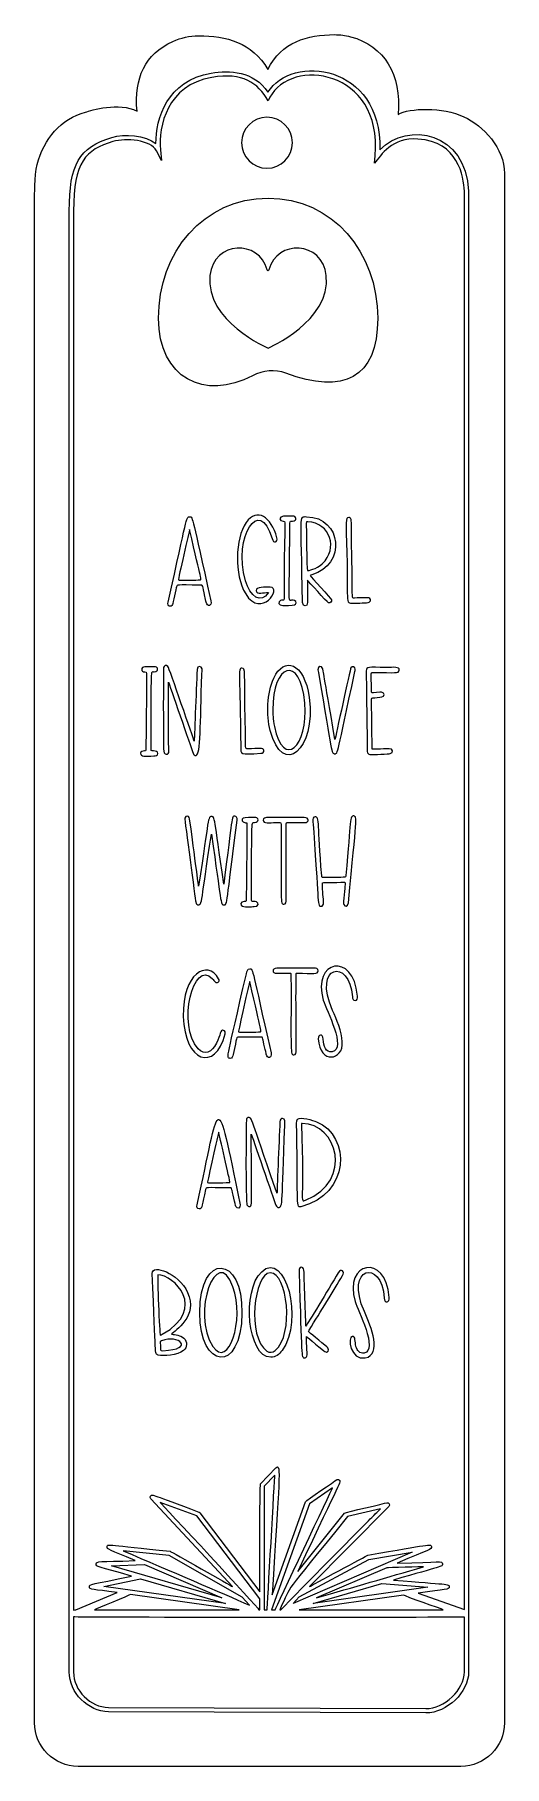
# Model space of a CAD drawing. Header units: inches. Extents: x 187 to 318, y 6 to 488.
import ezdxf

# ---------------------------------------------------------------- set-up
doc = ezdxf.new("R2010")
doc.units = ezdxf.units.IN
doc.header["$MEASUREMENT"] = 0
doc.layers.add('_U+0421_U+043B_U+043E_U+0439 1', color=7, linetype='Continuous')

msp = doc.modelspace()

# ---------------------------------------------------------------- linework, layer by layer
at = {"layer": '_U+0421_U+043B_U+043E_U+0439 1', "color": 7, "lineweight": 9, "true_color": 0xffffff}
for points in [[(260.38, 53.06), (279.81, 63.54), (291.83, 65.55), (258.63, 51.29), (260.38, 53.06)], [(239.77, 51.28), (205.9, 56.02), (216.04, 58.16), (239.77, 51.28)], [(208.02, 61.74), (217.16, 62.1), (238.79, 52.81), (208.02, 61.74)], [(283.42, 56.85), (296.21, 55.75), (264.23, 51.28), (283.42, 56.85)]]:
    msp.add_lwpolyline(points, dxfattribs=at)
at = {"layer": '_U+0421_U+043B_U+043E_U+0439 1', "color": 1, "lineweight": 9, "true_color": 0xff0000}
for points, knots in [([(306.3, 465.24), (300.38, 468), (291.06, 467.75), (287.92, 465.88), (288.86, 477.08), (284.15, 484.99), (274.67, 487.52), (273.22, 487.91), (271.73, 488.1), (270.23, 488.1), (262.57, 488.1), (255.51, 486.11), (251.57, 478.41), (247.22, 486.01), (239.94, 487.77), (232.3, 487.77), (229.78, 487.77), (227.36, 487.24), (225.09, 486.21), (217.33, 482.67), (214.27, 476.11), (215.11, 466.78), (210.13, 469.5), (202.21, 466.93), (200.77, 466.55), (193.95, 464.73), (189.09, 459.09), (187.24, 451.91), (186.54, 448.81), (186.54, 442.69), (186.54, 442.69), (186.54, 442.69), (186.54, 18.02), (186.54, 18.02), (186.54, 11.33), (191.97, 5.9), (198.67, 5.9), (198.67, 5.9), (305.45, 5.9), (305.45, 5.9), (312.15, 5.9), (317.58, 11.33), (317.58, 18.02), (317.58, 18.02), (317.58, 449.43), (317.58, 449.43), (317.58, 456.5), (311.68, 462.73), (306.3, 465.24)], [0, 0, 0, 0, 1, 1, 1, 2, 2, 2, 3, 3, 3, 4, 4, 4, 5, 5, 5, 6, 6, 6, 7, 7, 7, 8, 8, 8, 9, 9, 9, 10, 10, 10, 11, 11, 11, 12, 12, 12, 13, 13, 13, 14, 14, 14, 15, 15, 15, 16, 16, 16, 16]), ([(251.36, 450.91), (247.44, 450.91), (244.27, 454.08), (244.27, 458), (244.27, 461.91), (247.44, 465.09), (251.36, 465.09), (255.27, 465.09), (258.44, 461.91), (258.44, 458), (258.44, 454.08), (255.27, 450.91), (251.36, 450.91)], [0, 0, 0, 0, 1, 1, 1, 2, 2, 2, 3, 3, 3, 4, 4, 4, 4])]:
    msp.add_open_spline(points, degree=3, knots=knots, dxfattribs=at)
at = {"layer": '_U+0421_U+043B_U+043E_U+0439 1', "color": 7, "lineweight": 9, "true_color": 0xffffff}
for points, knots in [([(307.6, 444.51), (306.98, 460.91), (290.53, 464.12), (282.84, 456.02), (283.41, 480.12), (258.18, 482.66), (251.63, 472.09), (247.66, 478), (240.9, 478.25), (235.81, 477.38), (223.49, 475.26), (220.34, 464.78), (220.38, 457.76), (217.47, 460.19), (211.54, 460.51), (208.07, 459.47), (198.98, 456.77), (196.21, 451.98), (196.21, 438.99), (196.21, 438.99), (196.21, 32.2), (196.21, 32.2), (196.21, 26.4), (201.44, 21.12), (207.18, 21.12), (207.18, 21.12), (295.63, 20.77), (295.63, 20.77), (301.56, 20.77), (307.6, 26.54), (307.6, 32.2), (307.6, 32.2), (307.6, 444.51), (307.6, 444.51)], [0, 0, 0, 0, 1, 1, 1, 2, 2, 2, 3, 3, 3, 4, 4, 4, 5, 5, 5, 6, 6, 6, 7, 7, 7, 8, 8, 8, 9, 9, 9, 10, 10, 10, 11, 11, 11, 11]), ([(208.41, 458.33), (212.06, 459.41), (218.91, 458.79), (220.53, 455.74), (220.53, 455.74), (221.93, 453.1), (221.93, 453.1), (221.93, 453.1), (221.66, 456.07), (221.66, 456.07), (221.08, 462.53), (223.45, 474.04), (236.01, 476.2), (244.57, 477.67), (248.79, 474.71), (251.68, 469.66), (251.68, 469.66), (252.19, 470.65), (252.19, 470.65), (257.87, 481.77), (283.59, 478.72), (281.54, 454.34), (281.54, 454.34), (281.37, 452.31), (281.37, 452.31), (283.11, 454.56), (286.3, 459.49), (293.46, 459.03), (304.67, 458.31), (306.24, 448.6), (306.4, 444.49), (306.4, 444.49), (306.4, 49.55), (306.4, 49.55), (306.4, 49.55), (293.48, 54.16), (293.48, 54.16), (301.31, 55.26), (302.2, 55.04), (302.17, 55.92), (302.15, 56.79), (301.91, 56.47), (286.62, 57.78), (300.05, 61.68), (300.43, 61.44), (300.29, 62.29), (300.16, 63.14), (300.02, 62.81), (287.67, 62.46), (296.71, 66.34), (297.46, 66.3), (297.21, 67.13), (296.96, 67.97), (297.02, 67.64), (279.51, 64.71), (279.36, 64.69), (263.4, 56.06), (263.26, 55.98), (263.26, 55.98), (285.32, 78.29), (285.32, 78.29), (285.74, 78.71), (285.34, 79.43), (284.75, 79.29), (284.42, 79.21), (273.23, 76.62), (273.02, 76.36), (273.02, 76.36), (259.95, 60.18), (259.95, 60.18), (272.36, 86.42), (272.06, 85.15), (271.49, 85.63), (271.28, 85.81), (270.99, 85.82), (270.76, 85.67), (270.5, 85.49), (262.22, 79.89), (262.11, 79.59), (262.11, 79.59), (252.84, 53.66), (252.84, 53.66), (254.68, 85.54), (255.48, 90.73), (253.82, 89), (253.82, 89), (249.56, 84.57), (249.56, 84.57), (249.3, 84.3), (249.4, 54.86), (249.4, 54.49), (249.4, 54.49), (232.6, 76.52), (232.6, 76.52), (232.53, 76.61), (232.44, 76.68), (232.33, 76.72), (219.31, 81.51), (219.33, 81.81), (218.9, 81.17), (218.75, 80.94), (218.77, 80.63), (218.96, 80.43), (218.96, 80.43), (241.72, 55.95), (241.72, 55.95), (241.55, 56.05), (224.55, 65.76), (224.36, 65.78), (206.9, 67.61), (206.99, 67.93), (206.78, 67.11), (206.56, 66.3), (207.4, 66.29), (214.59, 63.2), (204.34, 62.8), (203.8, 63.1), (203.7, 62.27), (203.6, 61.44), (204.24, 61.59), (213.59, 58.87), (202.24, 56.47), (201.79, 56.7), (201.82, 55.88), (201.85, 55.05), (202.67, 55.26), (209.55, 54.29), (209.55, 54.29), (198.05, 49.53), (198.05, 49.53), (197.79, 49.53), (197.66, 49.53), (197.4, 49.41), (197.4, 49.41), (197.4, 438.99), (197.4, 438.99), (197.41, 452.73), (200.8, 456.06), (208.41, 458.33)], [0, 0, 0, 0, 1, 1, 1, 2, 2, 2, 3, 3, 3, 4, 4, 4, 5, 5, 5, 6, 6, 6, 7, 7, 7, 8, 8, 8, 9, 9, 9, 10, 10, 10, 11, 11, 11, 12, 12, 12, 13, 13, 13, 14, 14, 14, 15, 15, 15, 16, 16, 16, 17, 17, 17, 18, 18, 18, 19, 19, 19, 20, 20, 20, 21, 21, 21, 22, 22, 22, 23, 23, 23, 24, 24, 24, 25, 25, 25, 26, 26, 26, 27, 27, 27, 28, 28, 28, 29, 29, 29, 30, 30, 30, 31, 31, 31, 32, 32, 32, 33, 33, 33, 34, 34, 34, 35, 35, 35, 36, 36, 36, 37, 37, 37, 38, 38, 38, 39, 39, 39, 40, 40, 40, 41, 41, 41, 42, 42, 42, 43, 43, 43, 44, 44, 44, 45, 45, 45, 46, 46, 46, 46]), ([(247.36, 393.13), (250.28, 394.67), (253.56, 394.99), (256.61, 393.85), (272.66, 387.83), (282.23, 392.31), (282.23, 409.11), (282.23, 427.58), (269.62, 442.55), (251.67, 442.55), (233.72, 442.55), (221.11, 427.58), (221.11, 409.11), (221.11, 392.46), (233.99, 386.06), (247.36, 393.13)], [0, 0, 0, 0, 1, 1, 1, 2, 2, 2, 3, 3, 3, 4, 4, 4, 5, 5, 5, 5]), ([(235.45, 421.01), (236.51, 430.78), (249.24, 431.08), (251.42, 422.58), (251.49, 422.31), (251.86, 422.31), (251.92, 422.58), (254.11, 431.14), (266.84, 430.72), (267.89, 421.01), (269.27, 408.37), (251.67, 400.83), (251.67, 400.83), (251.67, 400.83), (234.07, 408.37), (235.45, 421.01)], [0, 0, 0, 0, 1, 1, 1, 2, 2, 2, 3, 3, 3, 4, 4, 4, 5, 5, 5, 5]), ([(254.12, 348.03), (254.46, 346.79), (253.2, 346.23), (252.77, 347.78), (249.3, 359.85), (241.9, 348.43), (245.33, 336.05), (246.56, 331.6), (249.81, 329.42), (251.75, 332.77), (250.44, 332.77), (248.54, 332.13), (248.37, 333.22), (248.26, 333.93), (249.01, 334.03), (249.71, 334.14), (250.71, 334.31), (251.08, 334.29), (252.24, 334.27), (255.72, 334.2), (249.73, 325.3), (245.42, 332.37), (242.17, 337.71), (242.43, 347.78), (245.56, 352.25), (248.59, 356.57), (252.54, 353.76), (254.12, 348.03)], [0, 0, 0, 0, 1, 1, 1, 2, 2, 2, 3, 3, 3, 4, 4, 4, 5, 5, 5, 6, 6, 6, 7, 7, 7, 8, 8, 8, 9, 9, 9, 9]), ([(235.73, 330.41), (230.41, 353.74), (230.76, 353.86), (229.76, 353.86), (228.8, 353.86), (229.11, 353.73), (223.77, 330.11), (223.45, 328.75), (224.65, 328.6), (224.98, 329.39), (225.08, 329.64), (226.07, 334.04), (226.14, 334.32), (226.31, 335.07), (225.86, 334.81), (232.74, 334.84), (233.58, 334.84), (233.29, 334.89), (234.05, 331.61), (234.09, 331.43), (234.37, 330.2), (234.41, 330.03), (234.7, 328.68), (236.06, 328.94), (235.73, 330.41)], [0, 0, 0, 0, 1, 1, 1, 2, 2, 2, 3, 3, 3, 4, 4, 4, 5, 5, 5, 6, 6, 6, 7, 7, 7, 8, 8, 8, 8]), ([(256.34, 349.78), (256.34, 350.51), (256.35, 351.45), (256.34, 352.14), (256.33, 352.55), (256.33, 352.54), (255.89, 352.58), (254.6, 352.69), (254.7, 353.97), (255.94, 353.99), (256.73, 353.99), (257.62, 353.99), (258.39, 354.06), (259.7, 354.18), (259.84, 352.64), (258.49, 352.63), (257.49, 352.62), (257.75, 352.94), (257.71, 347.32), (257.56, 326.31), (257.1, 331.38), (259.04, 330.51), (259.67, 330.24), (259.56, 329.45), (259.02, 329.29), (258.47, 329.13), (256.35, 329.18), (255.74, 329.18), (254.48, 329.18), (254.37, 330.22), (255.11, 330.51), (256.94, 331.25), (255.67, 326.86), (256.34, 349.78)], [0, 0, 0, 0, 1, 1, 1, 2, 2, 2, 3, 3, 3, 4, 4, 4, 5, 5, 5, 6, 6, 6, 7, 7, 7, 8, 8, 8, 9, 9, 9, 10, 10, 10, 11, 11, 11, 11]), ([(262.36, 353.87), (260.32, 353.9), (260.81, 354.94), (261.3, 329.98), (261.32, 328.64), (262.71, 328.76), (262.68, 329.96), (262.68, 330.48), (262.61, 334.67), (262.62, 336.23), (262.96, 335.84), (268.01, 330.13), (268.49, 329.93), (269.02, 329.71), (269.55, 330.19), (269.36, 330.75), (269.29, 330.96), (263.42, 337.27), (263.4, 337.52), (263.43, 337.57), (263.65, 337.63), (263.89, 337.7), (273.43, 340.41), (272.4, 353.69), (262.36, 353.87)], [0, 0, 0, 0, 1, 1, 1, 2, 2, 2, 3, 3, 3, 4, 4, 4, 5, 5, 5, 6, 6, 6, 7, 7, 7, 8, 8, 8, 8]), ([(266.79, 340.79), (265.16, 339.27), (262.81, 338.76), (262.62, 338.91), (262.45, 339.04), (262.31, 351.78), (262.32, 351.99), (262.32, 352.49), (262.37, 352.49), (262.79, 352.47), (269, 352.13), (271.31, 344.99), (266.79, 340.79)], [0, 0, 0, 0, 1, 1, 1, 2, 2, 2, 3, 3, 3, 4, 4, 4, 4]), ([(273.63, 343.73), (273.43, 352.78), (273.15, 353.64), (274.16, 353.64), (275.29, 353.64), (274.75, 352.96), (275.07, 339.12), (275.27, 330.49), (274.89, 331.24), (275.78, 331.22), (276.16, 331.21), (279.56, 331.34), (279.72, 331.3), (280.31, 331.19), (280.52, 330.44), (279.89, 330.06), (279.48, 329.82), (276.32, 329.8), (275.85, 329.8), (273.08, 329.8), (273.95, 328.55), (273.63, 343.73)], [0, 0, 0, 0, 1, 1, 1, 2, 2, 2, 3, 3, 3, 4, 4, 4, 5, 5, 5, 6, 6, 6, 7, 7, 7, 7]), ([(232.46, 336.25), (232.34, 336.25), (226.72, 336.16), (226.64, 336.26), (226.55, 336.38), (229.74, 350.12), (229.78, 350.28), (233.13, 335.56), (233.35, 336.26), (232.46, 336.25)], [0, 0, 0, 0, 1, 1, 1, 2, 2, 2, 3, 3, 3, 3]), ([(253.26, 308.92), (251.33, 304.64), (251.13, 298.7), (252.26, 294.32), (255.65, 281.14), (265.12, 288.94), (263.13, 303.51), (261.77, 313.41), (256.03, 315.04), (253.26, 308.92)], [0, 0, 0, 0, 1, 1, 1, 2, 2, 2, 3, 3, 3, 3]), ([(261.89, 301.97), (262.92, 289.84), (255.88, 283.38), (253.43, 295.41), (252.99, 297.6), (253.02, 299), (253.02, 300), (252.79, 312.93), (260.73, 315.69), (261.89, 301.97)], [0, 0, 0, 0, 1, 1, 1, 2, 2, 2, 3, 3, 3, 3]), ([(216.09, 287.99), (216.13, 288.57), (216.63, 288.59), (217.18, 288.63), (217.53, 288.66), (217.53, 288.66), (217.56, 288.99), (217.64, 290.08), (217.78, 309.42), (217.77, 310.19), (217.76, 310.6), (217.76, 310.59), (217.31, 310.63), (216.64, 310.69), (216.42, 310.98), (216.41, 311.3), (216.36, 312.33), (217.75, 311.93), (219.81, 312.1), (221.13, 312.22), (221.27, 310.69), (219.92, 310.68), (218.85, 310.67), (219.19, 312.78), (219.03, 289.51), (219.02, 288.59), (219.01, 288.63), (219.68, 288.64), (220.3, 288.65), (220.92, 288.59), (220.89, 287.92), (220.87, 287.38), (220.34, 287.25), (219.81, 287.24), (217.49, 287.21), (216.03, 286.99), (216.09, 287.99)], [0, 0, 0, 0, 1, 1, 1, 2, 2, 2, 3, 3, 3, 4, 4, 4, 5, 5, 5, 6, 6, 6, 7, 7, 7, 8, 8, 8, 9, 9, 9, 10, 10, 10, 11, 11, 11, 12, 12, 12, 12]), ([(223.74, 312.18), (223.99, 311.91), (230.96, 291.7), (231.07, 291.35), (231.07, 291.35), (231.61, 305.64), (231.87, 311.28), (231.92, 312.51), (233.21, 312.4), (233.24, 311.48), (233.26, 310.99), (233.23, 310.42), (233.21, 309.92), (232.7, 296.1), (232.86, 287.59), (231.59, 287.4), (231.18, 287.33), (230.91, 287.66), (230.77, 288.06), (230.26, 289.47), (223.9, 307.8), (223.9, 307.8), (223.9, 302.14), (223.85, 296.23), (223.93, 290.45), (223.95, 289.3), (224.32, 287.58), (223.24, 287.7), (222.26, 287.81), (222.57, 289.51), (222.48, 294.18), (222.44, 296.25), (222.42, 311.09), (222.54, 311.84), (222.61, 312.38), (223.28, 312.67), (223.74, 312.18)], [0, 0, 0, 0, 1, 1, 1, 2, 2, 2, 3, 3, 3, 4, 4, 4, 5, 5, 5, 6, 6, 6, 7, 7, 7, 8, 8, 8, 9, 9, 9, 10, 10, 10, 11, 11, 11, 12, 12, 12, 12]), ([(249.64, 287.98), (243.78, 287.54), (244.02, 287.79), (244.02, 289.74), (243.93, 310), (243.14, 311.66), (244.36, 311.68), (245.45, 311.72), (244.97, 311.07), (245.3, 297.16), (245.5, 288.53), (245.11, 289.28), (246, 289.27), (249.11, 289.2), (250.37, 289.74), (250.49, 288.79), (250.55, 288.32), (250.12, 288.02), (249.64, 287.98)], [0, 0, 0, 0, 1, 1, 1, 2, 2, 2, 3, 3, 3, 4, 4, 4, 5, 5, 5, 6, 6, 6, 6]), ([(274.76, 311.74), (275.15, 312.34), (275.94, 312.04), (275.96, 311.44), (275.97, 311.19), (275.92, 310.94), (275.88, 310.73), (270.76, 287.33), (271.21, 287.88), (270.28, 287.88), (269.28, 287.88), (269.67, 287.38), (265.69, 310.52), (265.64, 310.77), (265.6, 311.03), (265.57, 311.27), (265.47, 312.29), (266.7, 312.48), (266.9, 311.52), (267.08, 310.7), (266.99, 311.15), (270.32, 291.83), (270.39, 292.14), (274.58, 311.48), (274.76, 311.74)], [0, 0, 0, 0, 1, 1, 1, 2, 2, 2, 3, 3, 3, 4, 4, 4, 5, 5, 5, 6, 6, 6, 7, 7, 7, 8, 8, 8, 8]), ([(284.64, 311.9), (286.76, 311.9), (288.33, 312.16), (288.26, 311.15), (288.2, 310.15), (286.99, 310.49), (281.19, 310.51), (280.19, 310.52), (280.37, 311.11), (280.52, 305.18), (280.53, 305), (280.55, 304.91), (280.59, 304.87), (280.67, 304.8), (283.15, 305.04), (283.33, 305.02), (284.25, 304.9), (284.18, 303.8), (283.39, 303.68), (282.9, 303.6), (281.34, 303.46), (280.88, 303.43), (280.62, 303.41), (280.53, 303.3), (280.53, 303.03), (280.54, 302.9), (280.64, 289.21), (280.73, 289.12), (280.83, 289.03), (285.26, 289.26), (285.4, 289.26), (286.66, 289.33), (286.73, 288.11), (285.68, 287.89), (285.45, 287.84), (280.98, 287.58), (280.06, 287.69), (279.63, 287.74), (279.38, 288.01), (279.32, 288.46), (279.32, 288.53), (279.04, 310.94), (279.04, 310.94), (279.1, 312.2), (279.54, 311.92), (284.64, 311.9)], [0, 0, 0, 0, 1, 1, 1, 2, 2, 2, 3, 3, 3, 4, 4, 4, 5, 5, 5, 6, 6, 6, 7, 7, 7, 8, 8, 8, 9, 9, 9, 10, 10, 10, 11, 11, 11, 12, 12, 12, 13, 13, 13, 14, 14, 14, 15, 15, 15, 15]), ([(243.01, 269.36), (239.96, 245.69), (240.35, 245.76), (239.34, 245.76), (238.34, 245.76), (238.65, 246.34), (235.87, 265.51), (232.9, 246.22), (233.3, 245.8), (232.24, 245.8), (232, 245.8), (231.6, 245.91), (231.48, 246.6), (231.44, 246.86), (228.36, 269.7), (228.42, 269.95), (228.63, 270.71), (229.5, 270.66), (229.69, 270.07), (229.95, 269.27), (232.14, 251.78), (232.28, 251.01), (235.23, 270.44), (234.87, 270.36), (235.87, 270.36), (236.87, 270.36), (236.52, 270.64), (239.31, 251.57), (241.74, 270.37), (241.42, 270.57), (242.42, 270.48), (242.81, 270.45), (243.11, 270.14), (243.01, 269.36)], [0, 0, 0, 0, 1, 1, 1, 2, 2, 2, 3, 3, 3, 4, 4, 4, 5, 5, 5, 6, 6, 6, 7, 7, 7, 8, 8, 8, 9, 9, 9, 10, 10, 10, 11, 11, 11, 11]), ([(245.76, 268.24), (245.75, 268.63), (245.75, 268.63), (245.35, 268.67), (244.23, 268.76), (244.16, 269.62), (244.76, 269.96), (245.03, 270.11), (247.44, 270.12), (247.8, 270.15), (249.12, 270.27), (249.27, 268.73), (247.91, 268.72), (246.91, 268.71), (247.18, 270.7), (247.02, 247.56), (247.01, 246.62), (247.01, 246.68), (247.67, 246.69), (247.93, 246.69), (248.22, 246.71), (248.45, 246.61), (249.12, 246.31), (249.11, 245.3), (247.8, 245.29), (247.28, 245.28), (246.76, 245.28), (246.24, 245.28), (245.8, 245.28), (244.88, 245.23), (244.5, 245.39), (243.86, 245.65), (243.87, 246.66), (245, 246.68), (245.56, 246.69), (245.53, 246.75), (245.55, 247.04), (245.62, 247.94), (245.78, 266.29), (245.76, 268.24)], [0, 0, 0, 0, 1, 1, 1, 2, 2, 2, 3, 3, 3, 4, 4, 4, 5, 5, 5, 6, 6, 6, 7, 7, 7, 8, 8, 8, 9, 9, 9, 10, 10, 10, 11, 11, 11, 12, 12, 12, 13, 13, 13, 13]), ([(256.72, 247.28), (256.72, 246.62), (256.72, 245.99), (256.04, 245.99), (255.04, 245.99), (255.33, 246.17), (255.27, 268.16), (255.26, 268.86), (255.29, 268.68), (253.93, 268.69), (252, 268.69), (250.27, 268.38), (250.29, 269.38), (250.31, 270.46), (251.35, 270.06), (261.72, 270.11), (263.24, 270.14), (263.21, 268.68), (261.82, 268.69), (261.53, 268.7), (256.99, 268.69), (256.99, 268.69), (257.1, 268.69), (256.85, 268.71), (256.76, 268.62), (256.62, 268.49), (256.72, 247.47), (256.72, 247.28)], [0, 0, 0, 0, 1, 1, 1, 2, 2, 2, 3, 3, 3, 4, 4, 4, 5, 5, 5, 6, 6, 6, 7, 7, 7, 8, 8, 8, 9, 9, 9, 9]), ([(273.13, 251.36), (273.2, 252.51), (273.64, 252.02), (267.26, 251.97), (267.03, 251.97), (266.88, 251.96), (266.84, 251.91), (266.72, 251.78), (266.95, 248.87), (266.96, 248.7), (267.09, 246.85), (267.45, 245.4), (266.45, 245.4), (265.38, 245.4), (265.82, 245.71), (264.52, 264.44), (264.22, 268.7), (263.77, 270.17), (264.77, 270.29), (266.11, 270.44), (265.4, 268.17), (266.63, 253.91), (266.68, 253.38), (266.68, 253.38), (267.23, 253.39), (273.5, 253.52), (273.3, 253.27), (273.37, 253.99), (274.82, 269.85), (274.46, 270.67), (275.57, 270.53), (276.58, 270.39), (276.37, 270.36), (274.07, 246.39), (273.95, 245.21), (273.05, 245.22), (272.75, 245.89), (272.58, 246.25), (273.1, 250.92), (273.13, 251.36)], [0, 0, 0, 0, 1, 1, 1, 2, 2, 2, 3, 3, 3, 4, 4, 4, 5, 5, 5, 6, 6, 6, 7, 7, 7, 8, 8, 8, 9, 9, 9, 10, 10, 10, 11, 11, 11, 12, 12, 12, 13, 13, 13, 13]), ([(275.19, 220.2), (274.43, 231.2), (263.97, 229.08), (269.65, 216.41), (270.81, 213.81), (272.18, 210.59), (272.37, 207.62), (272.71, 202.46), (266.04, 201.3), (265.67, 208.5), (265.61, 209.67), (266.92, 210.12), (267.07, 208.37), (267.22, 206.53), (267.69, 204.56), (269.56, 204.89), (273.67, 205.62), (267.9, 216.46), (267.07, 219.21), (263.76, 230.22), (275.59, 233.05), (276.58, 220.37), (276.63, 219.8), (276.51, 219.17), (275.94, 219.14), (275.35, 219.1), (275.23, 219.63), (275.19, 220.2)], [0, 0, 0, 0, 1, 1, 1, 2, 2, 2, 3, 3, 3, 4, 4, 4, 5, 5, 5, 6, 6, 6, 7, 7, 7, 8, 8, 8, 9, 9, 9, 9]), ([(228.01, 214.73), (227.7, 226.73), (234.81, 230.66), (237.88, 225.23), (238.34, 224.41), (237.47, 223.71), (236.81, 224.41), (236.7, 224.52), (236.39, 224.96), (236.18, 225.18), (230.8, 230.99), (226.27, 212.16), (232.12, 205.74), (233.98, 203.7), (235.98, 204.78), (237.26, 207.24), (238.52, 209.63), (238.2, 211.12), (239.26, 210.83), (239.67, 210.72), (239.8, 210.27), (239.69, 209.86), (236.97, 199.12), (228.34, 202.04), (228.01, 214.73)], [0, 0, 0, 0, 1, 1, 1, 2, 2, 2, 3, 3, 3, 4, 4, 4, 5, 5, 5, 6, 6, 6, 7, 7, 7, 8, 8, 8, 8]), ([(241.12, 203.05), (241.65, 203.05), (241.79, 203.58), (241.9, 204.09), (243.06, 209.16), (242.74, 208.93), (243.48, 208.94), (245.48, 208.95), (247.49, 208.97), (249.5, 208.97), (250.05, 208.98), (250.06, 208.98), (250.2, 208.4), (250.26, 208.11), (251.11, 204.45), (251.17, 204.17), (251.46, 202.8), (252.82, 203.09), (252.49, 204.55), (247.17, 227.87), (247.53, 228), (246.53, 228), (245.87, 228), (245.77, 227.27), (245.62, 226.62), (240.24, 203.02), (239.85, 203.05), (241.12, 203.05)], [0, 0, 0, 0, 1, 1, 1, 2, 2, 2, 3, 3, 3, 4, 4, 4, 5, 5, 5, 6, 6, 6, 7, 7, 7, 8, 8, 8, 9, 9, 9, 9]), ([(259.5, 205.33), (259.5, 204.66), (259.5, 204.04), (258.82, 204.04), (257.82, 204.04), (258.11, 204.21), (258.05, 226.21), (258.04, 227.03), (258.28, 226.69), (254.06, 226.74), (252.67, 226.75), (252.74, 228.09), (254.07, 228.13), (254.14, 228.13), (260.43, 228.16), (264.4, 228.15), (265.02, 228.16), (265.64, 228.05), (265.63, 227.43), (265.61, 226.43), (264.28, 226.74), (259.76, 226.74), (259.65, 226.74), (259.58, 226.71), (259.53, 226.67), (259.37, 226.51), (259.5, 205.56), (259.5, 205.33)], [0, 0, 0, 0, 1, 1, 1, 2, 2, 2, 3, 3, 3, 4, 4, 4, 5, 5, 5, 6, 6, 6, 7, 7, 7, 8, 8, 8, 9, 9, 9, 9]), ([(246.54, 224.42), (249.91, 209.63), (250.07, 210.4), (249.23, 210.39), (249.11, 210.39), (243.48, 210.3), (243.41, 210.4), (243.31, 210.52), (246.5, 224.26), (246.54, 224.42)], [0, 0, 0, 0, 1, 1, 1, 2, 2, 2, 3, 3, 3, 3]), ([(234.25, 166.5), (234.42, 167.25), (233.98, 167), (240.85, 167.02), (241.4, 167.02), (241.41, 167.02), (241.55, 166.45), (241.58, 166.3), (242.57, 161.97), (242.63, 161.83), (242.97, 160.99), (244.09, 161.3), (243.9, 162.3), (236.88, 196.24), (238.45, 191.53), (231.88, 162.3), (231.74, 161.67), (231.86, 161.1), (232.47, 161.1), (233.32, 161.1), (233.28, 162.35), (234.25, 166.5)], [0, 0, 0, 0, 1, 1, 1, 2, 2, 2, 3, 3, 3, 4, 4, 4, 5, 5, 5, 6, 6, 6, 7, 7, 7, 7]), ([(246.32, 161.83), (245.97, 161.88), (245.75, 162.11), (245.72, 162.5), (245.61, 163.6), (245.42, 172.73), (245.52, 176.57), (245.76, 185.99), (245.29, 186.27), (246.07, 186.53), (247.13, 186.88), (246.81, 186.5), (253.66, 166.9), (253.68, 166.83), (254.13, 165.56), (254.15, 165.49), (254.15, 165.49), (254.69, 179.78), (254.95, 185.41), (254.97, 186.07), (255.31, 186.34), (255.67, 186.32), (256.5, 186.29), (256.34, 185.24), (256.3, 184.4), (255.45, 162.7), (255.85, 161.53), (254.57, 161.53), (254.36, 161.53), (254.04, 161.64), (253.84, 162.2), (253.34, 163.61), (246.97, 181.94), (246.97, 181.94), (247, 161.29), (247.39, 161.71), (246.32, 161.83)], [0, 0, 0, 0, 1, 1, 1, 2, 2, 2, 3, 3, 3, 4, 4, 4, 5, 5, 5, 6, 6, 6, 7, 7, 7, 8, 8, 8, 9, 9, 9, 10, 10, 10, 11, 11, 11, 12, 12, 12, 12]), ([(260.8, 161.72), (274.53, 165.13), (274.82, 181.38), (265.13, 185.41), (264.19, 185.8), (260.67, 186.81), (259.91, 186.13), (259.37, 185.63), (259.62, 184.28), (259.64, 183.15), (260.01, 161.68), (259.47, 161.39), (260.8, 161.72)], [0, 0, 0, 0, 1, 1, 1, 2, 2, 2, 3, 3, 3, 4, 4, 4, 4]), ([(261.14, 184.92), (270.83, 184.92), (275.65, 169.03), (262.12, 163.57), (260.39, 162.87), (261.81, 163), (260.96, 184.72), (260.96, 184.89), (261, 184.92), (261.14, 184.92)], [0, 0, 0, 0, 1, 1, 1, 2, 2, 2, 3, 3, 3, 3]), ([(237.89, 182.46), (237.94, 182.26), (241.13, 168.66), (241, 168.5), (240.93, 168.42), (234.85, 168.33), (234.76, 168.44), (234.65, 168.57), (237.85, 182.3), (237.89, 182.46)], [0, 0, 0, 0, 1, 1, 1, 2, 2, 2, 3, 3, 3, 3]), ([(236.26, 122.8), (230.12, 131.98), (237.4, 151.75), (241.83, 139.47), (245.27, 129.95), (240.48, 116.47), (236.26, 122.8)], [0, 0, 0, 0, 1, 1, 1, 2, 2, 2, 2]), ([(249.88, 143.63), (244.25, 138.32), (245.97, 119.8), (252.41, 119.8), (253.66, 119.8), (254.81, 120.64), (255.55, 121.65), (261.82, 130.24), (256.37, 149.75), (249.88, 143.63)], [0, 0, 0, 0, 1, 1, 1, 2, 2, 2, 3, 3, 3, 3]), ([(229.23, 137.88), (226.66, 143.41), (219.26, 145.79), (219.37, 143.17), (220.4, 119.64), (219.97, 120.77), (221.02, 120.43), (222.38, 119.98), (226.52, 120.42), (228.05, 121.68), (229.17, 122.6), (229.21, 124.14), (228.15, 125.12), (227.19, 125.99), (225.87, 126.1), (224.71, 126.22), (225.6, 127.23), (232.32, 131.23), (229.23, 137.88)], [0, 0, 0, 0, 1, 1, 1, 2, 2, 2, 3, 3, 3, 4, 4, 4, 5, 5, 5, 6, 6, 6, 6]), ([(232.59, 132.2), (232.55, 116.47), (244.12, 114.91), (244.39, 132.15), (244.62, 148.2), (232.64, 149.39), (232.59, 132.2)], [0, 0, 0, 0, 1, 1, 1, 2, 2, 2, 2]), ([(272.4, 143.9), (272.9, 143.55), (272.66, 143.09), (272.38, 142.58), (269.94, 138.32), (266.41, 132.66), (263.12, 127.38), (262.89, 127.01), (262.89, 127.01), (263.23, 126.72), (263.59, 126.4), (268.05, 122.75), (268.33, 122.4), (268.88, 121.76), (268.23, 120.93), (267.47, 121.39), (267.42, 121.42), (262.41, 125.56), (262.37, 125.56), (262.29, 125.06), (262.67, 120.66), (262.48, 120.15), (262.33, 119.75), (262.07, 119.66), (261.85, 119.66), (260.85, 119.66), (261.14, 119.49), (260.29, 143.83), (260.19, 145.05), (261.49, 145.3), (261.68, 144.02), (261.68, 143.99), (262.2, 130.28), (262.19, 128.49), (262.64, 129.14), (268.45, 138.54), (271.22, 143.32), (271.66, 144.08), (272.1, 144.11), (272.4, 143.9)], [0, 0, 0, 0, 1, 1, 1, 2, 2, 2, 3, 3, 3, 4, 4, 4, 5, 5, 5, 6, 6, 6, 7, 7, 7, 8, 8, 8, 9, 9, 9, 10, 10, 10, 11, 11, 11, 12, 12, 12, 13, 13, 13, 13]), ([(285.46, 136.46), (285.57, 135), (284.18, 134.62), (284.07, 136.3), (283.29, 147.5), (272.93, 144.99), (278.52, 132.51), (280.47, 128.14), (283.44, 120.64), (278.75, 119.62), (274.71, 118.74), (273.65, 125.61), (275.23, 125.61), (276.11, 125.61), (275.82, 124.23), (276.17, 122.85), (276.48, 121.64), (277.2, 120.76), (278.43, 120.98), (282.54, 121.71), (276.61, 133.1), (275.94, 135.3), (272.63, 146.33), (284.46, 149.1), (285.46, 136.46)], [0, 0, 0, 0, 1, 1, 1, 2, 2, 2, 3, 3, 3, 4, 4, 4, 5, 5, 5, 6, 6, 6, 7, 7, 7, 8, 8, 8, 8]), ([(222.17, 126.21), (222.1, 126.17), (221.63, 125.91), (221.55, 125.94), (221.43, 126.05), (220.69, 142.79), (220.92, 142.79), (225.31, 142.79), (235, 133.45), (222.17, 126.21)], [0, 0, 0, 0, 1, 1, 1, 2, 2, 2, 3, 3, 3, 3]), ([(253.64, 121.66), (252.96, 121.09), (252.08, 121.05), (251.34, 121.55), (245.73, 125.31), (247.71, 143.25), (252.28, 143.32), (256.99, 143.39), (259.05, 126.17), (253.64, 121.66)], [0, 0, 0, 0, 1, 1, 1, 2, 2, 2, 3, 3, 3, 3]), ([(222.28, 121.64), (221.46, 121.61), (221.64, 121.69), (221.65, 123.16), (221.65, 123.16), (221.62, 123.16), (221.62, 123.16), (221.58, 124.26), (221.43, 124.14), (221.96, 124.36), (226.59, 126.3), (231.6, 122.02), (222.28, 121.64)], [0, 0, 0, 0, 1, 1, 1, 2, 2, 2, 3, 3, 3, 4, 4, 4, 4]), ([(251.41, 49.53), (251.41, 49.53), (250.6, 49.53), (250.6, 49.53), (250.6, 49.53), (250.6, 83.91), (250.6, 83.91), (250.6, 83.91), (253.56, 87), (253.56, 87), (253.55, 86.82), (251.41, 49.7), (251.41, 49.53)], [0, 0, 0, 0, 1, 1, 1, 2, 2, 2, 3, 3, 3, 4, 4, 4, 4]), ([(273.83, 75.45), (273.83, 75.45), (282.99, 77.64), (282.99, 77.64), (276.25, 70.82), (293.34, 88.11), (255.2, 49.53), (255.2, 49.53), (254.92, 49.53), (254.92, 49.53), (258.59, 57.3), (254.98, 52.11), (273.83, 75.45)], [0, 0, 0, 0, 1, 1, 1, 2, 2, 2, 3, 3, 3, 4, 4, 4, 4]), ([(253.66, 49.53), (253.66, 49.53), (252.64, 49.53), (252.64, 49.53), (252.64, 49.53), (263.18, 79.01), (263.18, 79.01), (263.18, 79.01), (269.61, 83.42), (269.61, 83.42), (269.52, 83.22), (253.66, 49.75), (253.66, 49.53)], [0, 0, 0, 0, 1, 1, 1, 2, 2, 2, 3, 3, 3, 4, 4, 4, 4]), ([(221.55, 79.41), (221.55, 79.41), (231.76, 75.65), (231.76, 75.65), (231.76, 75.65), (249.4, 52.51), (249.4, 52.51), (249.4, 52.51), (249.4, 49.53), (249.4, 49.53), (249.4, 49.53), (249.11, 49.53), (249.11, 49.53), (249.11, 49.9), (221.81, 79.13), (221.55, 79.41)], [0, 0, 0, 0, 1, 1, 1, 2, 2, 2, 3, 3, 3, 4, 4, 4, 5, 5, 5, 5]), ([(211.24, 65.95), (211.24, 65.95), (224.11, 64.6), (224.11, 64.6), (224.11, 64.6), (244.45, 53.02), (244.45, 53.02), (244.45, 53.02), (246.5, 50.81), (246.5, 50.81), (238.59, 54.21), (224.36, 60.32), (211.24, 65.95)], [0, 0, 0, 0, 1, 1, 1, 2, 2, 2, 3, 3, 3, 4, 4, 4, 4]), ([(265.21, 52.82), (265.21, 52.82), (284.74, 61.2), (284.74, 61.2), (284.87, 61.17), (294.9, 61.46), (295.03, 61.47), (284.82, 58.51), (275.58, 55.82), (265.21, 52.82)], [0, 0, 0, 0, 1, 1, 1, 2, 2, 2, 3, 3, 3, 3]), ([(213.31, 53.77), (213.31, 53.77), (243.63, 49.53), (243.63, 49.53), (243.63, 49.53), (203.28, 49.53), (203.28, 49.53), (203.58, 49.65), (213.08, 53.54), (213.31, 53.77)], [0, 0, 0, 0, 1, 1, 1, 2, 2, 2, 3, 3, 3, 3]), ([(289.42, 53.59), (289.7, 53.32), (300.14, 49.66), (300.5, 49.53), (300.5, 49.53), (260.37, 49.53), (260.37, 49.53), (260.37, 49.53), (289.42, 53.59), (289.42, 53.59)], [0, 0, 0, 0, 1, 1, 1, 2, 2, 2, 3, 3, 3, 3]), ([(295.63, 21.98), (295.63, 21.98), (207.18, 22.32), (207.18, 22.32), (202.07, 22.32), (197.41, 27.03), (197.41, 32.2), (197.41, 32.2), (197.41, 47.51), (197.41, 47.51), (197.76, 47.33), (306.04, 47.34), (306.4, 47.45), (306.4, 47.45), (306.4, 32.2), (306.4, 32.2), (306.4, 27.23), (300.86, 21.98), (295.63, 21.98)], [0, 0, 0, 0, 1, 1, 1, 2, 2, 2, 3, 3, 3, 4, 4, 4, 5, 5, 5, 6, 6, 6, 6])]:
    msp.add_open_spline(points, degree=3, knots=knots, dxfattribs=at)

doc.saveas('drawing.dxf')
